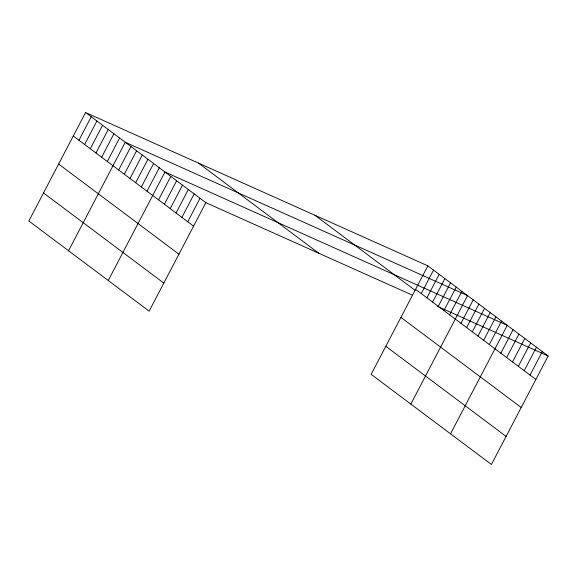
<?xml version="1.0" encoding="UTF-8"?>
<svg xmlns="http://www.w3.org/2000/svg" width="577" height="577" viewBox="0 0 577 577"><rect width="100%" height="100%" fill="white"/><g stroke="black" fill="none" stroke-linecap="round" stroke-linejoin="round"><path stroke-width="0.87" d="M85.569 112.522L28.85 221.013L149.147 311.147L205.866 202.657L85.569 112.522L427.853 265.853L548.15 355.987L491.431 464.478L371.134 374.343L427.853 265.853M78.97 140.247L91.238 116.77M84.639 144.495L96.907 121.019M90.308 148.743L102.583 125.274M95.977 152.992L108.252 129.522M101.653 157.24L113.921 133.77M107.322 161.495L119.598 138.018M68.548 250.757L125.267 142.267L467.55 295.597L410.831 404.088M118.667 169.991L130.936 146.515M124.336 174.24L136.605 150.763M130.005 178.488L142.281 155.011M135.682 182.736L147.95 159.259M141.351 186.984L153.619 163.515M147.02 191.232L159.295 167.763M108.245 280.501L164.964 172.011L507.248 325.341L450.529 433.832M158.538 199.858L170.806 176.389M164.38 204.236L176.649 180.767M170.222 208.614L182.491 185.145M176.064 212.992L188.333 189.523M181.906 217.37L194.175 193.901M187.749 221.748L200.024 198.279M421.253 293.578L433.522 270.108M426.922 297.826L439.198 274.356M432.591 302.074L444.867 278.604M438.268 306.322L450.536 282.853M443.937 310.577L456.212 287.101M449.606 314.826L461.881 291.349M460.951 323.322L473.219 299.845M466.62 327.57L478.896 304.093M472.289 331.818L484.565 308.349M477.965 336.066L490.234 312.597M483.634 340.315L495.91 316.845M489.303 344.57L501.579 321.093M500.822 353.196L513.09 329.719M506.664 357.574L518.932 334.097M512.506 361.952L524.781 338.475M518.348 366.33L530.624 342.853M524.19 370.701L536.466 347.231M530.032 375.079L542.308 351.609M205.866 202.657L411.92 294.962M437.618 306.474L548.15 355.987M415.584 289.329L535.882 379.457M314.898 215.257L415.072 290.31M198.524 163.125L318.821 253.253M400.914 317.386L521.211 407.513M385.804 346.294L506.101 436.421M73.293 135.999L193.591 226.126M58.63 164.056L178.928 254.183M43.52 192.956L163.818 283.091"/></g></svg>
